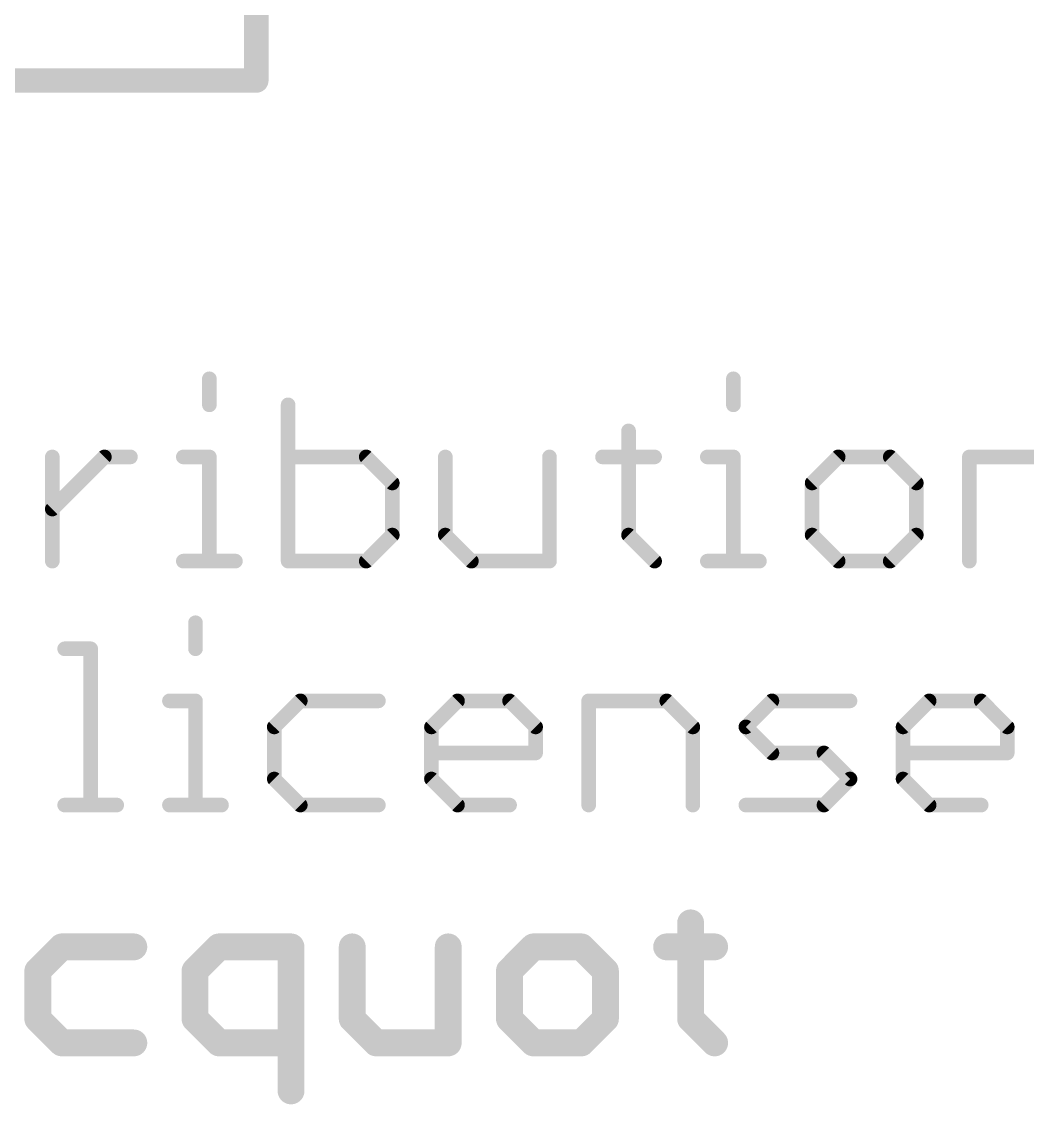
# Model space of a CAD drawing. Extents: x -19 to 88, y -11 to 23.
# Drawn here: x 40.74 to 51.21, y -10.66 to 0.61 of the extents above; entities that cross this region are included whole.
import ezdxf

# ---------------------------------------------------------------- set-up
doc = ezdxf.new("R2010")
doc.units = 0
for name, color, linetype in [('1', 12, 'CONTINUOUS'), ('16', 132, 'CONTINUOUS'), ('20', 53, 'CONTINUOUS'), ('51', 53, 'CONTINUOUS')]:
    doc.layers.add(name, color=color, linetype=linetype)

msp = doc.modelspace()

# ---------------------------------------------------------------- linework, layer by layer
at = {"layer": '1', "const_width": 0.254}
for points in [[(43.18, 22.86), (43.18, 0)], [(43.18, 0), (0, 0)]]:
    msp.add_lwpolyline(points, dxfattribs=at)
at = {"layer": '1', "const_width": 0.127}
for points in [[(43.18, -0.0635, 1), (43.18, 0.0635)], [(43.1165, 0, 1), (43.2435, 0)]]:
    msp.add_lwpolyline(points, format="xyb", dxfattribs=at)
at = {"layer": '16', "const_width": 0.254}
for points in [[(43.18, 22.86), (43.18, 0)], [(43.18, 0), (0, 0)]]:
    msp.add_lwpolyline(points, dxfattribs=at)
at = {"layer": '16', "const_width": 0.127}
for points in [[(43.18, -0.0635, 1), (43.18, 0.0635)], [(43.1165, 0, 1), (43.2435, 0)]]:
    msp.add_lwpolyline(points, format="xyb", dxfattribs=at)
at = {"layer": '20', "const_width": 0.2032}
for points in [[(43.18, 0), (43.18, 22.86)], [(0, 0), (43.18, 0)]]:
    msp.add_lwpolyline(points, dxfattribs=at)
at = {"layer": '20', "const_width": 0.1016}
for points in [[(43.1292, 0, 1), (43.2308, 0)], [(43.18, -0.0508, 1), (43.18, 0.0508)]]:
    msp.add_lwpolyline(points, format="xyb", dxfattribs=at)
at = {"layer": '51'}
for points, const_width in [([(42.6907, -3.1056), (42.6907, -3.3768)], 0.1524), ([(48.1479, -3.1056), (48.1479, -3.3768)], 0.1524), ([(43.511, -3.3768), (43.511, -5.0038)], 0.1524), ([(47.0565, -3.648), (47.0565, -4.7326)], 0.1524), ([(41.0553, -5.0038), (41.0553, -3.9191)], 0.1524), ([(41.0553, -4.4615), (41.5976, -3.9191)], 0.1524), ([(41.5976, -3.9191), (41.8688, -3.9191)], 0.1524), ([(42.4196, -3.9191), (42.6907, -3.9191)], 0.1524), ([(42.6907, -3.9191), (42.6907, -5.0038)], 0.1524), ([(44.3245, -3.9191), (43.511, -3.9191)], 0.1524), ([(44.5957, -4.1903), (44.3245, -3.9191)], 0.1524), ([(45.1482, -3.9191), (45.1482, -4.7326)], 0.1524), ([(46.2328, -5.0038), (46.2328, -3.9191)], 0.1524), ([(46.7853, -3.9191), (47.3276, -3.9191)], 0.1524), ([(47.8767, -3.9191), (48.1479, -3.9191)], 0.1524), ([(48.1479, -3.9191), (48.1479, -5.0038)], 0.1524), ([(49.2393, -3.9191), (48.9682, -4.1903)], 0.1524), ([(49.7817, -3.9191), (49.2393, -3.9191)], 0.1524), ([(50.0528, -4.1903), (49.7817, -3.9191)], 0.1524), ([(50.6053, -5.0038), (50.6053, -3.9191)], 0.1524), ([(50.6053, -3.9191), (51.4188, -3.9191)], 0.1524), ([(44.5957, -4.7326), (44.5957, -4.1903)], 0.1524), ([(48.9682, -4.1903), (48.9682, -4.7326)], 0.1524), ([(50.0528, -4.7326), (50.0528, -4.1903)], 0.1524), ([(44.3245, -5.0038), (44.5957, -4.7326)], 0.1524), ([(45.1482, -4.7326), (45.4193, -5.0038)], 0.1524), ([(47.0565, -4.7326), (47.3276, -5.0038)], 0.1524), ([(48.9682, -4.7326), (49.2393, -5.0038)], 0.1524), ([(49.7817, -5.0038), (50.0528, -4.7326)], 0.1524), ([(42.4196, -5.0038), (42.9619, -5.0038)], 0.1524), ([(43.511, -5.0038), (44.3245, -5.0038)], 0.1524), ([(45.4193, -5.0038), (46.2328, -5.0038)], 0.1524), ([(47.8767, -5.0038), (48.4191, -5.0038)], 0.1524), ([(49.2393, -5.0038), (49.7817, -5.0038)], 0.1524), ([(42.5463, -5.6456), (42.5463, -5.9168)], 0.1524), ([(41.1837, -5.9168), (41.4548, -5.9168)], 0.1524), ([(41.4548, -5.9168), (41.4548, -7.5438)], 0.1524), ([(42.2751, -6.4591), (42.5463, -6.4591)], 0.1524), ([(42.5463, -6.4591), (42.5463, -7.5438)], 0.1524), ([(43.6377, -6.4591), (43.3665, -6.7303)], 0.1524), ([(44.4512, -6.4591), (43.6377, -6.4591)], 0.1524), ([(45.0037, -6.7303), (45.2749, -6.4591)], 0.1524), ([(45.2749, -6.4591), (45.8172, -6.4591)], 0.1524), ([(45.8172, -6.4591), (46.0884, -6.7303)], 0.1524), ([(46.6409, -7.5438), (46.6409, -6.4591)], 0.1524), ([(46.6409, -6.4591), (47.4544, -6.4591)], 0.1524), ([(47.4544, -6.4591), (47.7255, -6.7303)], 0.1524), ([(48.278, -6.7303), (48.5492, -6.4591)], 0.1524), ([(48.5492, -6.4591), (49.3627, -6.4591)], 0.1524), ([(49.9152, -6.7303), (50.1863, -6.4591)], 0.1524), ([(50.1863, -6.4591), (50.7287, -6.4591)], 0.1524), ([(50.7287, -6.4591), (50.9998, -6.7303)], 0.1524), ([(43.3665, -6.7303), (43.3665, -7.2726)], 0.1524), ([(45.0037, -7.2726), (45.0037, -6.7303)], 0.1524), ([(46.0884, -6.7303), (46.0884, -7.0015)], 0.1524), ([(47.7255, -6.7303), (47.7255, -7.5438)], 0.1524), ([(48.5492, -7.0015), (48.278, -6.7303)], 0.1524), ([(49.9152, -7.2726), (49.9152, -6.7303)], 0.1524), ([(50.9998, -6.7303), (50.9998, -7.0015)], 0.1524), ([(46.0884, -7.0015), (45.0037, -7.0015)], 0.1524), ([(49.0915, -7.0015), (48.5492, -7.0015)], 0.1524), ([(49.3627, -7.2726), (49.0915, -7.0015)], 0.1524), ([(50.9998, -7.0015), (49.9152, -7.0015)], 0.1524), ([(43.3665, -7.2726), (43.6377, -7.5438)], 0.1524), ([(45.2749, -7.5438), (45.0037, -7.2726)], 0.1524), ([(49.0915, -7.5438), (49.3627, -7.2726)], 0.1524), ([(50.1863, -7.5438), (49.9152, -7.2726)], 0.1524), ([(41.1837, -7.5438), (41.726, -7.5438)], 0.1524), ([(42.2751, -7.5438), (42.8174, -7.5438)], 0.1524), ([(43.6377, -7.5438), (44.4512, -7.5438)], 0.1524), ([(45.8172, -7.5438), (45.2749, -7.5438)], 0.1524), ([(48.278, -7.5438), (49.0915, -7.5438)], 0.1524), ([(50.7287, -7.5438), (50.1863, -7.5438)], 0.1524), ([(47.7027, -8.7704), (47.7027, -9.7703)], 0.2794), ([(41.1541, -9.0204), (40.9041, -9.2704)], 0.2794), ([(41.904, -9.0204), (41.1541, -9.0204)], 0.2794), ([(42.7912, -9.0204), (42.5412, -9.2704)], 0.2794), ([(43.5412, -9.0204), (42.7912, -9.0204)], 0.2794), ([(43.5412, -10.5203), (43.5412, -9.0204)], 0.2794), ([(44.1784, -9.0204), (44.1784, -9.7703)], 0.2794), ([(45.1783, -10.0203), (45.1783, -9.0204)], 0.2794), ([(46.0655, -9.0204), (45.8156, -9.2704)], 0.2794), ([(46.5655, -9.0204), (46.0655, -9.0204)], 0.2794), ([(46.8155, -9.2704), (46.5655, -9.0204)], 0.2794), ([(47.4527, -9.0204), (47.9527, -9.0204)], 0.2794), ([(40.9041, -9.2704), (40.9041, -9.7703)], 0.2794), ([(42.5412, -9.2704), (42.5412, -9.7703)], 0.2794), ([(45.8156, -9.2704), (45.8156, -9.7703)], 0.2794), ([(46.8155, -9.7703), (46.8155, -9.2704)], 0.2794), ([(40.9041, -9.7703), (41.1541, -10.0203)], 0.2794), ([(42.5412, -9.7703), (42.7912, -10.0203)], 0.2794), ([(44.1784, -9.7703), (44.4284, -10.0203)], 0.2794), ([(45.8156, -9.7703), (46.0655, -10.0203)], 0.2794), ([(46.5655, -10.0203), (46.8155, -9.7703)], 0.2794), ([(47.7027, -9.7703), (47.9527, -10.0203)], 0.2794), ([(41.1541, -10.0203), (41.904, -10.0203)], 0.2794), ([(42.7912, -10.0203), (43.5412, -10.0203)], 0.2794), ([(44.4284, -10.0203), (45.1783, -10.0203)], 0.2794), ([(46.0655, -10.0203), (46.5655, -10.0203)], 0.2794)]:
    msp.add_lwpolyline(points, dxfattribs=dict(at, const_width=const_width))
for points, const_width in [([(42.7288, -3.1056, 1), (42.6526, -3.1056)], 0.0762), ([(48.186, -3.1056, 1), (48.1098, -3.1056)], 0.0762), ([(42.6526, -3.3768, 1), (42.7288, -3.3768)], 0.0762), ([(43.5491, -3.3768, 1), (43.4729, -3.3768)], 0.0762), ([(48.1098, -3.3768, 1), (48.186, -3.3768)], 0.0762), ([(47.0946, -3.648, 1), (47.0184, -3.648)], 0.0762), ([(41.0934, -3.9191, 1), (41.0172, -3.9191)], 0.0762), ([(41.5976, -3.881, 1), (41.5976, -3.9572)], 0.0762), ([(41.6245, -3.9461, 1), (41.5706, -3.8922)], 0.0762), ([(41.8688, -3.9572, 1), (41.8688, -3.881)], 0.0762), ([(42.4196, -3.881, 1), (42.4196, -3.9572)], 0.0762), ([(42.7288, -3.9191, 1), (42.6526, -3.9191)], 0.0762), ([(42.6907, -3.9572, 1), (42.6907, -3.881)], 0.0762), ([(43.511, -3.881, 1), (43.511, -3.9572)], 0.0762), ([(44.3514, -3.8922, 1), (44.2975, -3.9461)], 0.0762), ([(44.3245, -3.9572, 1), (44.3245, -3.881)], 0.0762), ([(45.1863, -3.9191, 1), (45.1101, -3.9191)], 0.0762), ([(46.2709, -3.9191, 1), (46.1947, -3.9191)], 0.0762), ([(46.7853, -3.881, 1), (46.7853, -3.9572)], 0.0762), ([(47.3276, -3.9572, 1), (47.3276, -3.881)], 0.0762), ([(47.8767, -3.881, 1), (47.8767, -3.9572)], 0.0762), ([(48.186, -3.9191, 1), (48.1098, -3.9191)], 0.0762), ([(48.1479, -3.9572, 1), (48.1479, -3.881)], 0.0762), ([(49.2393, -3.881, 1), (49.2393, -3.9572)], 0.0762), ([(49.2663, -3.9461, 1), (49.2124, -3.8922)], 0.0762), ([(49.8086, -3.8922, 1), (49.7547, -3.9461)], 0.0762), ([(49.7817, -3.9572, 1), (49.7817, -3.881)], 0.0762), ([(50.6434, -3.9191, 1), (50.5672, -3.9191)], 0.0762), ([(50.6053, -3.881, 1), (50.6053, -3.9572)], 0.0762), ([(44.6338, -4.1903, 1), (44.5576, -4.1903)], 0.0762), ([(44.5687, -4.2172, 1), (44.6226, -4.1634)], 0.0762), ([(49.0063, -4.1903, 1), (48.9301, -4.1903)], 0.0762), ([(48.9412, -4.1634, 1), (48.9951, -4.2172)], 0.0762), ([(50.0909, -4.1903, 1), (50.0147, -4.1903)], 0.0762), ([(50.0259, -4.2172, 1), (50.0798, -4.1634)], 0.0762), ([(41.0283, -4.4345, 1), (41.0822, -4.4884)], 0.0762), ([(44.5576, -4.7326, 1), (44.6338, -4.7326)], 0.0762), ([(44.6226, -4.7596, 1), (44.5687, -4.7057)], 0.0762), ([(45.1751, -4.7057, 1), (45.1212, -4.7596)], 0.0762), ([(45.1101, -4.7326, 1), (45.1863, -4.7326)], 0.0762), ([(47.0834, -4.7057, 1), (47.0295, -4.7596)], 0.0762), ([(47.0184, -4.7326, 1), (47.0946, -4.7326)], 0.0762), ([(48.9951, -4.7057, 1), (48.9412, -4.7596)], 0.0762), ([(48.9301, -4.7326, 1), (49.0063, -4.7326)], 0.0762), ([(50.0147, -4.7326, 1), (50.0909, -4.7326)], 0.0762), ([(50.0798, -4.7596, 1), (50.0259, -4.7057)], 0.0762), ([(42.4196, -4.9657, 1), (42.4196, -5.0419)], 0.0762), ([(42.9619, -5.0419, 1), (42.9619, -4.9657)], 0.0762), ([(43.511, -4.9657, 1), (43.511, -5.0419)], 0.0762), ([(44.2976, -4.9769, 1), (44.3514, -5.0307)], 0.0762), ([(44.3245, -5.0419, 1), (44.3245, -4.9657)], 0.0762), ([(45.4193, -4.9657, 1), (45.4193, -5.0419)], 0.0762), ([(45.3924, -5.0307, 1), (45.4463, -4.9769)], 0.0762), ([(46.2328, -5.0419, 1), (46.2328, -4.9657)], 0.0762), ([(47.3007, -5.0307, 1), (47.3546, -4.9769)], 0.0762), ([(47.8767, -4.9657, 1), (47.8767, -5.0419)], 0.0762), ([(48.4191, -5.0419, 1), (48.4191, -4.9657)], 0.0762), ([(49.2393, -4.9657, 1), (49.2393, -5.0419)], 0.0762), ([(49.2124, -5.0307, 1), (49.2663, -4.9769)], 0.0762), ([(49.7547, -4.9769, 1), (49.8086, -5.0307)], 0.0762), ([(49.7817, -5.0419, 1), (49.7817, -4.9657)], 0.0762), ([(41.0172, -5.0038, 1), (41.0934, -5.0038)], 0.0762), ([(42.6526, -5.0038, 1), (42.7288, -5.0038)], 0.0762), ([(43.4729, -5.0038, 1), (43.5491, -5.0038)], 0.0762), ([(46.1947, -5.0038, 1), (46.2709, -5.0038)], 0.0762), ([(48.1098, -5.0038, 1), (48.186, -5.0038)], 0.0762), ([(50.5672, -5.0038, 1), (50.6434, -5.0038)], 0.0762), ([(42.5844, -5.6456, 1), (42.5082, -5.6456)], 0.0762), ([(41.1837, -5.8787, 1), (41.1837, -5.9549)], 0.0762), ([(41.4929, -5.9168, 1), (41.4167, -5.9168)], 0.0762), ([(41.4548, -5.9549, 1), (41.4548, -5.8787)], 0.0762), ([(42.5082, -5.9168, 1), (42.5844, -5.9168)], 0.0762), ([(42.2751, -6.421, 1), (42.2751, -6.4972)], 0.0762), ([(42.5844, -6.4591, 1), (42.5082, -6.4591)], 0.0762), ([(42.5463, -6.4972, 1), (42.5463, -6.421)], 0.0762), ([(43.6377, -6.421, 1), (43.6377, -6.4972)], 0.0762), ([(43.6646, -6.4861, 1), (43.6108, -6.4322)], 0.0762), ([(44.4512, -6.4972, 1), (44.4512, -6.421)], 0.0762), ([(45.2749, -6.421, 1), (45.2749, -6.4972)], 0.0762), ([(45.3018, -6.4861, 1), (45.2479, -6.4322)], 0.0762), ([(45.8441, -6.4322, 1), (45.7903, -6.4861)], 0.0762), ([(45.8172, -6.4972, 1), (45.8172, -6.421)], 0.0762), ([(46.679, -6.4591, 1), (46.6028, -6.4591)], 0.0762), ([(46.6409, -6.421, 1), (46.6409, -6.4972)], 0.0762), ([(47.4813, -6.4322, 1), (47.4274, -6.4861)], 0.0762), ([(47.4544, -6.4972, 1), (47.4544, -6.421)], 0.0762), ([(48.5492, -6.421, 1), (48.5492, -6.4972)], 0.0762), ([(48.5761, -6.4861, 1), (48.5222, -6.4322)], 0.0762), ([(49.3627, -6.4972, 1), (49.3627, -6.421)], 0.0762), ([(50.1863, -6.421, 1), (50.1863, -6.4972)], 0.0762), ([(50.2133, -6.4861, 1), (50.1594, -6.4322)], 0.0762), ([(50.7556, -6.4322, 1), (50.7017, -6.4861)], 0.0762), ([(50.7287, -6.4972, 1), (50.7287, -6.421)], 0.0762), ([(43.4046, -6.7303, 1), (43.3284, -6.7303)], 0.0762), ([(43.3396, -6.7034, 1), (43.3935, -6.7572)], 0.0762), ([(45.0418, -6.7303, 1), (44.9656, -6.7303)], 0.0762), ([(44.9768, -6.7034, 1), (45.0306, -6.7572)], 0.0762), ([(46.1265, -6.7303, 1), (46.0503, -6.7303)], 0.0762), ([(46.0614, -6.7572, 1), (46.1153, -6.7034)], 0.0762), ([(47.7636, -6.7303, 1), (47.6874, -6.7303)], 0.0762), ([(47.6986, -6.7572, 1), (47.7525, -6.7034)], 0.0762), ([(48.305, -6.7034, 1), (48.2511, -6.7572)], 0.0762), ([(48.2511, -6.7034, 1), (48.305, -6.7572)], 0.0762), ([(49.9533, -6.7303, 1), (49.8771, -6.7303)], 0.0762), ([(49.8882, -6.7034, 1), (49.9421, -6.7572)], 0.0762), ([(51.0379, -6.7303, 1), (50.9617, -6.7303)], 0.0762), ([(50.9729, -6.7572, 1), (51.0268, -6.7034)], 0.0762), ([(45.0037, -6.9634, 1), (45.0037, -7.0396)], 0.0762), ([(46.0503, -7.0015, 1), (46.1265, -7.0015)], 0.0762), ([(46.0884, -7.0396, 1), (46.0884, -6.9634)], 0.0762), ([(48.5492, -6.9634, 1), (48.5492, -7.0396)], 0.0762), ([(48.5222, -7.0284, 1), (48.5761, -6.9745)], 0.0762), ([(49.1184, -6.9745, 1), (49.0646, -7.0284)], 0.0762), ([(49.0915, -7.0396, 1), (49.0915, -6.9634)], 0.0762), ([(49.9152, -6.9634, 1), (49.9152, -7.0396)], 0.0762), ([(50.9617, -7.0015, 1), (51.0379, -7.0015)], 0.0762), ([(50.9998, -7.0396, 1), (50.9998, -6.9634)], 0.0762), ([(43.3935, -7.2457, 1), (43.3396, -7.2996)], 0.0762), ([(45.0306, -7.2457, 1), (44.9768, -7.2996)], 0.0762), ([(49.3896, -7.2996, 1), (49.3357, -7.2457)], 0.0762), ([(49.3357, -7.2996, 1), (49.3896, -7.2457)], 0.0762), ([(49.9421, -7.2457, 1), (49.8882, -7.2996)], 0.0762), ([(43.3284, -7.2726, 1), (43.4046, -7.2726)], 0.0762), ([(44.9656, -7.2726, 1), (45.0418, -7.2726)], 0.0762), ([(49.8771, -7.2726, 1), (49.9533, -7.2726)], 0.0762), ([(41.1837, -7.5057, 1), (41.1837, -7.5819)], 0.0762), ([(41.4167, -7.5438, 1), (41.4929, -7.5438)], 0.0762), ([(41.726, -7.5819, 1), (41.726, -7.5057)], 0.0762), ([(42.2751, -7.5057, 1), (42.2751, -7.5819)], 0.0762), ([(42.5082, -7.5438, 1), (42.5844, -7.5438)], 0.0762), ([(42.8174, -7.5819, 1), (42.8174, -7.5057)], 0.0762), ([(43.6377, -7.5057, 1), (43.6377, -7.5819)], 0.0762), ([(43.6108, -7.5707, 1), (43.6646, -7.5169)], 0.0762), ([(44.4512, -7.5819, 1), (44.4512, -7.5057)], 0.0762), ([(45.2749, -7.5057, 1), (45.2749, -7.5819)], 0.0762), ([(45.2479, -7.5707, 1), (45.3018, -7.5169)], 0.0762), ([(45.8172, -7.5819, 1), (45.8172, -7.5057)], 0.0762), ([(46.6028, -7.5438, 1), (46.679, -7.5438)], 0.0762), ([(47.6874, -7.5438, 1), (47.7636, -7.5438)], 0.0762), ([(48.278, -7.5057, 1), (48.278, -7.5819)], 0.0762), ([(49.0646, -7.5169, 1), (49.1184, -7.5707)], 0.0762), ([(49.0915, -7.5819, 1), (49.0915, -7.5057)], 0.0762), ([(50.1863, -7.5057, 1), (50.1863, -7.5819)], 0.0762), ([(50.1594, -7.5707, 1), (50.2133, -7.5169)], 0.0762), ([(50.7287, -7.5819, 1), (50.7287, -7.5057)], 0.0762), ([(47.7725, -8.7704, 1), (47.6328, -8.7704)], 0.1397), ([(41.1541, -8.9505, 1), (41.1541, -9.0902)], 0.1397), ([(41.2035, -9.0698, 1), (41.1047, -8.971)], 0.1397), ([(41.904, -9.0902, 1), (41.904, -8.9505)], 0.1397), ([(42.7912, -8.9505, 1), (42.7912, -9.0902)], 0.1397), ([(42.8406, -9.0698, 1), (42.7418, -8.971)], 0.1397), ([(43.611, -9.0204, 1), (43.4713, -9.0204)], 0.1397), ([(43.5412, -9.0902, 1), (43.5412, -8.9505)], 0.1397), ([(44.2483, -9.0204, 1), (44.1086, -9.0204)], 0.1397), ([(45.2482, -9.0204, 1), (45.1085, -9.0204)], 0.1397), ([(46.0655, -8.9505, 1), (46.0655, -9.0902)], 0.1397), ([(46.1149, -9.0698, 1), (46.0161, -8.971)], 0.1397), ([(46.6149, -8.971, 1), (46.5161, -9.0698)], 0.1397), ([(46.5655, -9.0902, 1), (46.5655, -8.9505)], 0.1397), ([(47.4527, -8.9505, 1), (47.4527, -9.0902)], 0.1397), ([(47.9527, -9.0902, 1), (47.9527, -8.9505)], 0.1397), ([(40.9739, -9.2704, 1), (40.8342, -9.2704)], 0.1397), ([(42.6111, -9.2704, 1), (42.4714, -9.2704)], 0.1397), ([(45.8854, -9.2704, 1), (45.7457, -9.2704)], 0.1397), ([(46.8853, -9.2704, 1), (46.7456, -9.2704)], 0.1397), ([(40.8547, -9.221, 1), (40.9535, -9.3198)], 0.1397), ([(42.4919, -9.221, 1), (42.5906, -9.3198)], 0.1397), ([(45.7662, -9.221, 1), (45.865, -9.3198)], 0.1397), ([(46.7661, -9.3198, 1), (46.8649, -9.221)], 0.1397), ([(40.9535, -9.7209, 1), (40.8547, -9.8197)], 0.1397), ([(42.5906, -9.7209, 1), (42.4919, -9.8197)], 0.1397), ([(44.2278, -9.7209, 1), (44.129, -9.8197)], 0.1397), ([(45.865, -9.7209, 1), (45.7662, -9.8197)], 0.1397), ([(46.8649, -9.8197, 1), (46.7661, -9.7209)], 0.1397), ([(47.7521, -9.7209, 1), (47.6533, -9.8197)], 0.1397), ([(40.8342, -9.7703, 1), (40.9739, -9.7703)], 0.1397), ([(42.4714, -9.7703, 1), (42.6111, -9.7703)], 0.1397), ([(44.1086, -9.7703, 1), (44.2483, -9.7703)], 0.1397), ([(45.7457, -9.7703, 1), (45.8854, -9.7703)], 0.1397), ([(46.7456, -9.7703, 1), (46.8853, -9.7703)], 0.1397), ([(47.6328, -9.7703, 1), (47.7725, -9.7703)], 0.1397), ([(41.1541, -9.9505, 1), (41.1541, -10.0902)], 0.1397), ([(41.1047, -10.0697, 1), (41.2035, -9.9709)], 0.1397), ([(41.904, -10.0902, 1), (41.904, -9.9505)], 0.1397), ([(42.7912, -9.9505, 1), (42.7912, -10.0902)], 0.1397), ([(42.7418, -10.0697, 1), (42.8406, -9.9709)], 0.1397), ([(43.5412, -10.0902, 1), (43.5412, -9.9505)], 0.1397), ([(44.4284, -9.9505, 1), (44.4284, -10.0902)], 0.1397), ([(44.379, -10.0697, 1), (44.4778, -9.9709)], 0.1397), ([(45.1783, -10.0902, 1), (45.1783, -9.9505)], 0.1397), ([(46.0655, -9.9505, 1), (46.0655, -10.0902)], 0.1397), ([(46.0161, -10.0697, 1), (46.1149, -9.9709)], 0.1397), ([(46.5161, -9.9709, 1), (46.6149, -10.0697)], 0.1397), ([(46.5655, -10.0902, 1), (46.5655, -9.9505)], 0.1397), ([(47.9033, -10.0697, 1), (48.0021, -9.9709)], 0.1397), ([(45.1085, -10.0203, 1), (45.2482, -10.0203)], 0.1397), ([(43.4713, -10.5203, 1), (43.611, -10.5203)], 0.1397)]:
    msp.add_lwpolyline(points, format="xyb", dxfattribs=dict(at, const_width=const_width))

doc.saveas('drawing.dxf')
